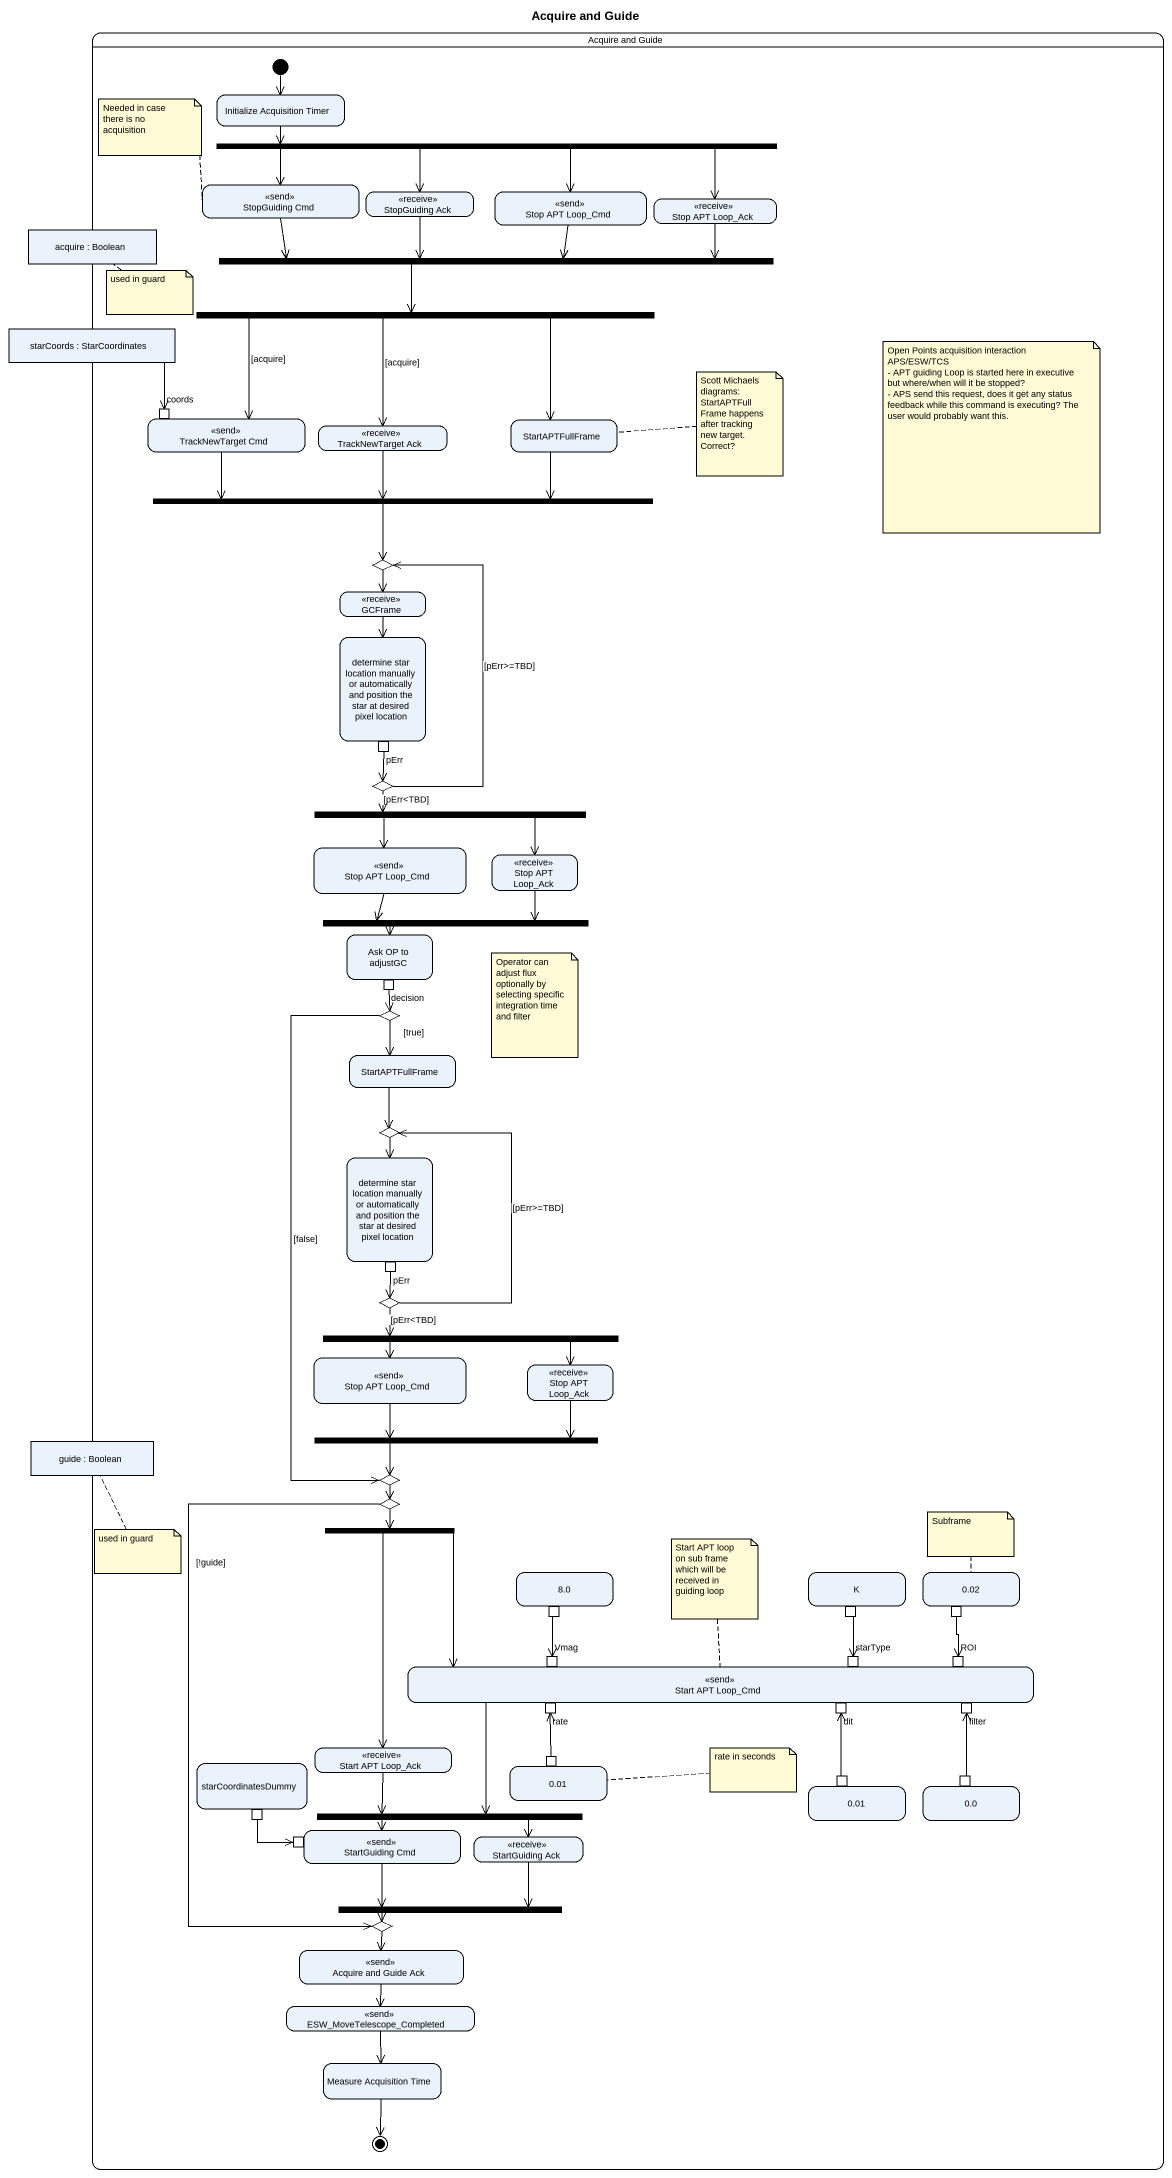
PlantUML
@startuml
title Acquire and Guide
hide empty description
state "Acquire and Guide" as Acquire_and_Guide {
  state "Initialize Acquisition Timer" as Initialize_Acquisition_Timer
  state fork1 <<fork>>
  state "StopGuiding Cmd" as StopGuiding_Cmd <<send>>
  state "StopGuiding Ack" as StopGuiding_Ack <<receive>>
  state "Stop APT Loop_Cmd" as Stop_APT_Loop_Cmd <<send>>
  state "Stop APT Loop_Ack" as Stop_APT_Loop_Ack <<receive>>
  state "acquire : Boolean" as acquire <<object>>
  state fork2 <<join>>
  state fork3 <<fork>>
  state "starCoords : StarCoordinates" as starCoords <<object>>
  state "TrackNewTarget Cmd" as TrackNewTarget_Cmd <<send>> {
    state coords <<inputPin>>
  }
  state "TrackNewTarget Ack" as TrackNewTarget_Ack <<receive>>
  state StartAPTFullFrame
  state fork4 <<join>>
  state choice1 <<choice>>
  state GCFrame <<receive>>
  state "determine star location manually or automatically and position the star at desired pixel location" as determine_star_location {
    state pErr <<outputPin>>
  }
  state choice2 <<choice>>
  state fork5 <<fork>>
  state "Stop APT Loop_Cmd" as Stop_APT_Loop_Cmd_2 <<send>>
  state "Stop APT Loop_Ack" as Stop_APT_Loop_Ack_2 <<receive>>
  state fork6 <<join>>
  state "Ask OP to adjustGC" as Ask_OP_to_adjustGC {
    state decision <<outputPin>>
  }
  state choice3 <<choice>>
  state "StartAPTFullFrame" as StartAPTFullFrame_2
  state choice4 <<choice>>
  state "determine star location manually or automatically and position the star at desired pixel location" as determine_star_location_2 {
    state "pErr" as pErr_2 <<outputPin>>
  }
  state choice5 <<choice>>
  state "Stop APT Loop_Cmd" as Stop_APT_Loop_Cmd_3 <<send>>
  state fork7 <<fork>>
  state "Stop APT Loop_Ack" as Stop_APT_Loop_Ack_3 <<receive>>
  state fork8 <<join>>
  state "guide : Boolean" as guide <<object>>
  state choice6 <<choice>>
  state choice7 <<choice>>
  state fork9 <<fork>>
  state "8.0" as s8_0 {
    state pin1 <<outputPin>>
  }
  state K {
    state pin2 <<outputPin>>
  }
  state "0.02" as s0_02 {
    state pin3 <<outputPin>>
  }
  state "Start APT Loop_Cmd" as Start_APT_Loop_Cmd <<send>> {
    state Vmag <<inputPin>>
    state starType <<inputPin>>
    state ROI <<inputPin>>
    state rate <<inputPin>>
    state dit <<inputPin>>
    state filter <<inputPin>>
  }
  state "Start APT Loop_Ack" as Start_APT_Loop_Ack <<receive>>
  state starCoordinatesDummy {
    state pin7 <<outputPin>>
  }
  state "0.01" as s0_01 {
    state pin4 <<outputPin>>
  }
  state "0.01" as s0_01_2 {
    state pin5 <<outputPin>>
  }
  state "0.0" as s0_0 {
    state pin6 <<outputPin>>
  }
  state fork10 <<fork>>
  state "StartGuiding Cmd" as StartGuiding_Cmd <<send>> {
    state pin8 <<inputPin>>
  }
  state "StartGuiding Ack" as StartGuiding_Ack <<receive>>
  state fork11 <<join>>
  state choice8 <<choice>>
  state "Acquire and Guide Ack" as Acquire_and_Guide_Ack <<send>>
  state ESW_MoveTelescope_Completed <<send>>
  state "Measure Acquisition Time" as Measure_Acquisition_Time
  [*] --> Initialize_Acquisition_Timer
  Measure_Acquisition_Time --> [*]
}
Initialize_Acquisition_Timer -right-> fork1
fork1 -left-> StopGuiding_Cmd
fork1 --> StopGuiding_Ack
fork1 --> Stop_APT_Loop_Cmd
fork1 -right-> Stop_APT_Loop_Ack
StopGuiding_Cmd -right-> fork2
StopGuiding_Ack --> fork2
Stop_APT_Loop_Cmd --> fork2
Stop_APT_Loop_Ack -left-> fork2
fork2 --> fork3
fork3 --> TrackNewTarget_Cmd : [acquire]
fork3 --> TrackNewTarget_Ack : [acquire]
fork3 --> StartAPTFullFrame
starCoords --> coords
TrackNewTarget_Cmd -right-> fork4
TrackNewTarget_Ack --> fork4
StartAPTFullFrame -left-> fork4
fork4 --> choice1
choice1 --> GCFrame
GCFrame --> determine_star_location
pErr --> choice2
choice2 -up-> choice1 : [pErr>=TBD]
choice2 -right-> fork5 : [pErr<TBD]
fork5 --> Stop_APT_Loop_Cmd_2
fork5 --> Stop_APT_Loop_Ack_2
Stop_APT_Loop_Cmd_2 --> fork6
Stop_APT_Loop_Ack_2 --> fork6
fork6 -left-> Ask_OP_to_adjustGC
choice3 --> StartAPTFullFrame_2 : [true]
choice3 --> choice6 : [false]
decision --> choice3
StartAPTFullFrame_2 --> choice4
choice4 --> determine_star_location_2
pErr_2 --> choice5
choice5 -up-> choice4 : [pErr>=TBD]
choice5 -right-> fork7 : [pErr<TBD]
Stop_APT_Loop_Cmd_3 --> fork8
fork7 -left-> Stop_APT_Loop_Cmd_3
fork7 -right-> Stop_APT_Loop_Ack_3
Stop_APT_Loop_Ack_3 -left-> fork8
fork8 -left-> choice6
choice6 --> choice7
choice7 --> fork9
choice7 --> choice8 : [!guide]
fork9 -right-> Start_APT_Loop_Cmd
fork9 --> Start_APT_Loop_Ack
pin1 --> Vmag
pin2 --> starType
pin3 --> ROI
Start_APT_Loop_Cmd -left-> fork10
Start_APT_Loop_Ack --> fork10
pin4 -up-> rate
pin5 -up-> dit
pin6 -up-> filter
pin7 --> pin8
fork10 -left-> StartGuiding_Cmd
fork10 -right-> StartGuiding_Ack
StartGuiding_Cmd --> fork11
StartGuiding_Ack --> fork11
fork11 -left-> choice8
choice8 --> Acquire_and_Guide_Ack
Acquire_and_Guide_Ack --> ESW_MoveTelescope_Completed
ESW_MoveTelescope_Completed --> Measure_Acquisition_Time
note left of StopGuiding_Cmd : Needed in case there is no acquisition
note bottom of acquire : used in guard
note as N3
  Open Points acquisition interaction APS/ESW/TCS
  - APT guiding Loop is started here in executive but where/when will it be stopped?
  - APS send this request, does it get any status feedback while this command is executing? The user would probably want this.
end note
note right of StartAPTFullFrame : Scott Michaels diagrams: StartAPTFullFrame happens after tracking new target. Correct?
note as N5
  Operator can adjust flux optionally by selecting specific integration time and filter
end note
note top of s0_02 : Subframe
note bottom of guide : used in guard
note top of Start_APT_Loop_Cmd : Start APT loop on sub frame which will be received in guiding loop
note right of s0_01 : rate in seconds
@enduml
